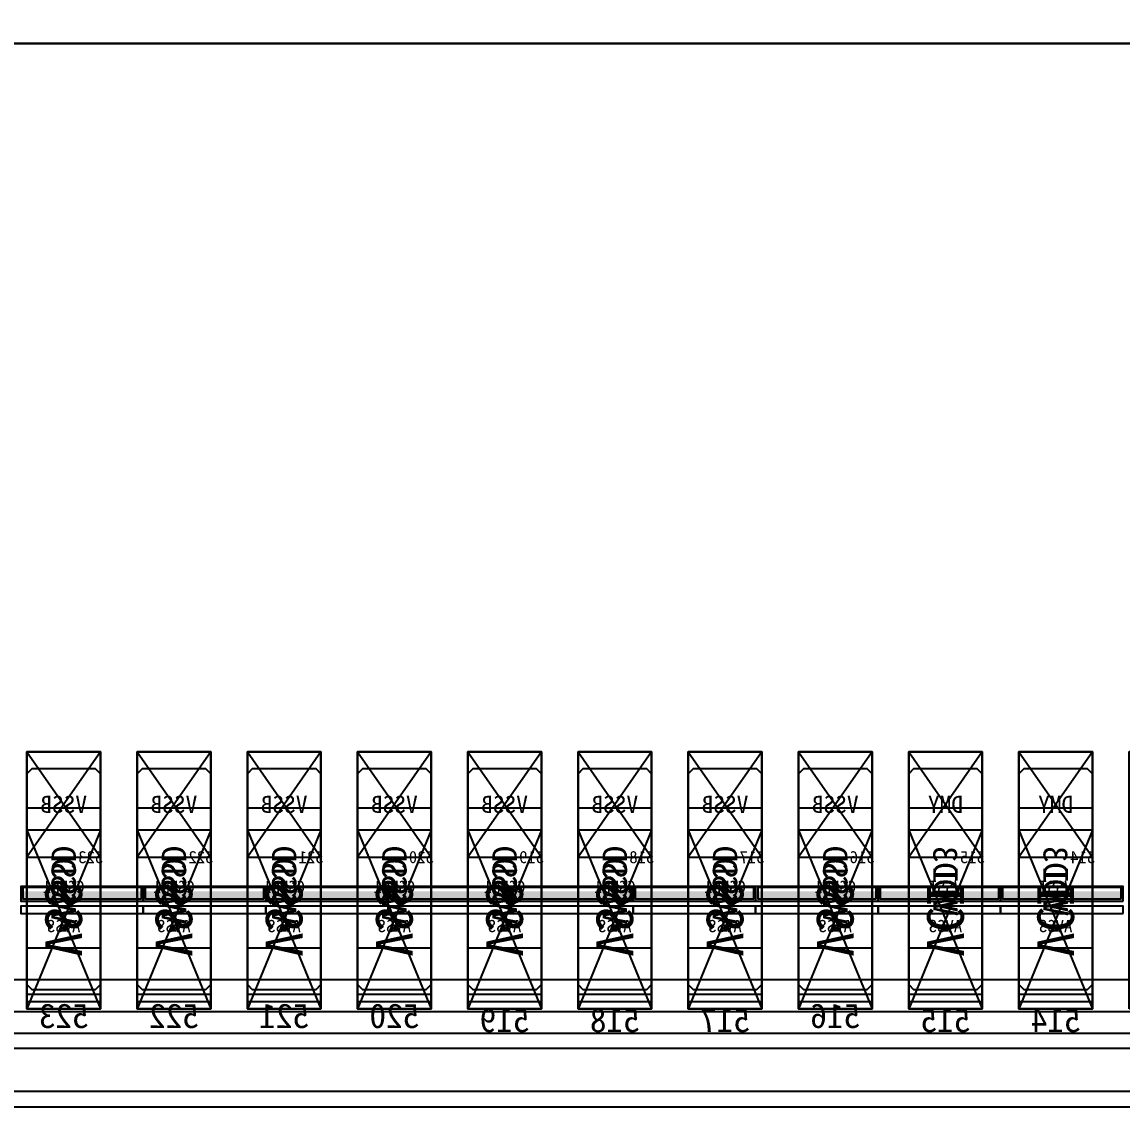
# Model space of a CAD drawing. Header units: millimetres. Extents: x 427 to 2444, y 137 to 817.
# Drawn here: x 1125.7973 to 1126.2464, y 300.7749 to 301.2176 of the extents above; entities that cross this region are included whole.
import ezdxf
from ezdxf.enums import TextEntityAlignment as Align

# ---------------------------------------------------------------- set-up
doc = ezdxf.new("R2010")
doc.units = ezdxf.units.MM
for name, color, linetype in [('L0', 211, 'Continuous'), ('L102', 91, 'Continuous'), ('L114', 213, 'Continuous'), ('L240', 60, 'Continuous'), ('L241', 200, 'Continuous'), ('L242', 51, 'Continuous'), ('L245', 53, 'Continuous'), ('L246', 93, 'Continuous'), ('L59', 140, 'Continuous'), ('L63', 4, 'Continuous'), ('L98', 150, 'Continuous')]:
    doc.layers.add(name, color=color, linetype=linetype)
doc.styles.add('txt', font='simhei.ttf')

# ---------------------------------------------------------------- blocks, each defined once
blk = doc.blocks.new('HX8394_F_PAD')
at = {"layer": 'L0'}
blk.add_lwpolyline([(-13.86, -0.4025), (-13.86, 0.4025), (13.86, 0.4025), (13.86, -0.4025), (-13.86, -0.4025)], close=True, dxfattribs=at)
at = {"layer": 'L241'}
blk.add_lwpolyline([(-13.9, -0.435), (-13.9, 0.435), (13.9, 0.435), (13.9, -0.435), (-13.9, -0.435)], close=True, dxfattribs=at)
at = {"layer": 'L242'}
for points in [[(9.4145, -0.3935), (9.4125, -0.3915), (9.4125, -0.3055), (9.4145, -0.3035), (9.4405, -0.3035), (9.4425, -0.3055), (9.4425, -0.3915), (9.4405, -0.3935), (9.4145, -0.3935)], [(9.4595, -0.3935), (9.4575, -0.3915), (9.4575, -0.3055), (9.4595, -0.3035), (9.4855, -0.3035), (9.4875, -0.3055), (9.4875, -0.3915), (9.4855, -0.3935), (9.4595, -0.3935)], [(9.5045, -0.3935), (9.5025, -0.3915), (9.5025, -0.3055), (9.5045, -0.3035), (9.5305, -0.3035), (9.5325, -0.3055), (9.5325, -0.3915), (9.5305, -0.3935), (9.5045, -0.3935)], [(9.5495, -0.3935), (9.5475, -0.3915), (9.5475, -0.3055), (9.5495, -0.3035), (9.5755, -0.3035), (9.5775, -0.3055), (9.5775, -0.3915), (9.5755, -0.3935), (9.5495, -0.3935)], [(9.5945, -0.3935), (9.5925, -0.3915), (9.5925, -0.3055), (9.5945, -0.3035), (9.6205, -0.3035), (9.6225, -0.3055), (9.6225, -0.3915), (9.6205, -0.3935), (9.5945, -0.3935)], [(9.6395, -0.3935), (9.6375, -0.3915), (9.6375, -0.3055), (9.6395, -0.3035), (9.6655, -0.3035), (9.6675, -0.3055), (9.6675, -0.3915), (9.6655, -0.3935), (9.6395, -0.3935)], [(9.6845, -0.3935), (9.6825, -0.3915), (9.6825, -0.3055), (9.6845, -0.3035), (9.7105, -0.3035), (9.7125, -0.3055), (9.7125, -0.3915), (9.7105, -0.3935), (9.6845, -0.3935)], [(9.7295, -0.3935), (9.7275, -0.3915), (9.7275, -0.3055), (9.7295, -0.3035), (9.7555, -0.3035), (9.7575, -0.3055), (9.7575, -0.3915), (9.7555, -0.3935), (9.7295, -0.3935)], [(9.7745, -0.3935), (9.7725, -0.3915), (9.7725, -0.3055), (9.7745, -0.3035), (9.8005, -0.3035), (9.8025, -0.3055), (9.8025, -0.3915), (9.8005, -0.3935), (9.7745, -0.3935)], [(9.8195, -0.3935), (9.8175, -0.3915), (9.8175, -0.3055), (9.8195, -0.3035), (9.8455, -0.3035), (9.8475, -0.3055), (9.8475, -0.3915), (9.8455, -0.3935), (9.8195, -0.3935)]]:
    blk.add_lwpolyline(points, close=True, dxfattribs=at)
at = {"layer": 'L240', "style": 'txt'}
for s, p in [('VDD3', (9.4275, -0.3485)), ('VDD3', (9.4725, -0.3485)), ('VSSD', (9.5175, -0.3485)), ('VSSD', (9.5625, -0.3485)), ('VSSD', (9.6075, -0.3485)), ('VSSD', (9.6525, -0.3485)), ('VSSD', (9.6975, -0.3485)), ('VSSD', (9.7425, -0.3485)), ('VSSD', (9.7875, -0.3485)), ('VSSD', (9.8325, -0.3485))]:
    blk.add_text(s, height=0.01, rotation=90, dxfattribs=at).set_placement(p, align=Align.MIDDLE_CENTER)
blk = doc.blocks.new('NTBUMP_73X30')
at = {"color": 5, "linetype": 'Continuous'}
blk.add_lwpolyline([(-0.015, 0.04), (0.015, -0.033), (0.015, 0.04), (-0.015, -0.033)], dxfattribs=at)
at = {"layer": 'L242', "color": 5}
blk.add_lwpolyline([(-0.015, -0.033), (-0.015, 0.04), (0.015, 0.04), (0.015, -0.033), (-0.015, -0.033)], close=True, dxfattribs=at)
blk = doc.blocks.new('ILI9881C_AA_NTBUMP_PM_875UM')
at = {"layer": 'L241'}
blk.add_lwpolyline([(-13.92, -0.4375), (-13.92, 0.4375), (13.92, 0.4375), (13.92, -0.4375), (-13.92, -0.4375)], close=True, dxfattribs=at)
for p in [(9.4275, -0.3645), (9.4725, -0.3645), (9.5175, -0.3645), (9.5625, -0.3645), (9.6075, -0.3645), (9.6525, -0.3645), (9.6975, -0.3645), (9.7425, -0.3645), (9.7875, -0.3645), (9.8325, -0.3645)]:
    blk.add_blockref('NTBUMP_73X30', p)
at = {"layer": 'L246', "style": 'txt'}
for s, p in [('VCI', (9.4275, -0.361)), ('VCI', (9.4725, -0.361)), ('VSS', (9.5175, -0.361)), ('VSS', (9.5625, -0.361)), ('VSS', (9.6075, -0.361)), ('VSS', (9.6525, -0.361)), ('VSS', (9.6975, -0.361)), ('VSS', (9.7425, -0.361)), ('VSS', (9.7875, -0.361)), ('VSS', (9.8325, -0.361))]:
    blk.add_text(s, height=0.015, rotation=90, dxfattribs=at).set_placement(p, align=Align.MIDDLE_CENTER)
for s, p in [('514', (9.4275, -0.401945)), ('515', (9.4725, -0.401945)), ('516', (9.5175, -0.400279)), ('517', (9.5625, -0.401945)), ('518', (9.6075, -0.401945)), ('519', (9.6525, -0.401945)), ('520', (9.6975, -0.400279)), ('521', (9.7425, -0.400279)), ('522', (9.7875, -0.400279)), ('523', (9.8325, -0.400279))]:
    blk.add_text(s, height=0.01, dxfattribs=at).set_placement(p, align=Align.MIDDLE_CENTER)
blk = doc.blocks.new('INPUT_BUMP')
at = {"layer": 'L102'}
for points in [[(0.014, 0.04), (0.014, 0.041), (0.015, 0.041), (0.015, 0.04), (0.014, 0.04)], [(0.015, 0.04), (0.015, 0.041), (0.016, 0.041), (0.016, 0.04), (0.015, 0.04)], [(0.014, 0.039), (0.014, 0.04), (0.015, 0.04), (0.015, 0.039), (0.014, 0.039)], [(0.015, 0.039), (0.015, 0.04), (0.016, 0.04), (0.016, 0.039), (0.015, 0.039)]]:
    blk.add_lwpolyline(points, close=True, dxfattribs=at)
at = {"layer": 'L242'}
blk.add_lwpolyline([(0, 0.01), (0, 0.08), (0.03, 0.08), (0.03, 0.01), (0, 0.01)], close=True, dxfattribs=at)
blk = doc.blocks.new('JD9365Z_PAD_20170829_Y880')
at = {"layer": 'L241'}
blk.add_lwpolyline([(-13.95, -0.41), (-13.95, 0.41), (13.95, 0.41), (13.95, -0.41), (-13.95, -0.41)], close=True, dxfattribs=at)
at = {"row_count": 1, "column_count": 554, "row_spacing": 0.08, "column_spacing": 0.045}
blk.add_blockref('INPUT_BUMP', (-12.4575, -0.401), dxfattribs=at)
at = {"layer": 'L240', "style": 'txt'}
for p in [(9.4275, -0.360167), (9.4725, -0.360167), (9.5175, -0.360167), (9.5625, -0.360167), (9.6075, -0.360167), (9.6525, -0.360167), (9.6975, -0.360167), (9.7425, -0.360167), (9.7875, -0.360167), (9.8325, -0.360167)]:
    blk.add_text('AVSS', height=0.005, dxfattribs=at).set_placement(p, align=Align.MIDDLE_CENTER)
blk = doc.blocks.new('NV3052C3P_BUMP_ORI_20190911')
at = {"layer": 'L241'}
blk.add_lwpolyline([(-13.8, -0.398), (-13.8, 0.398), (13.8, 0.398), (13.8, -0.398), (-13.8, -0.398)], close=True, dxfattribs=at)
at = {"layer": 'L242'}
for points in [[(9.4125, -0.385), (9.4125, -0.337), (9.4425, -0.337), (9.4425, -0.385), (9.4125, -0.385)], [(9.4575, -0.385), (9.4575, -0.337), (9.4875, -0.337), (9.4875, -0.385), (9.4575, -0.385)], [(9.5025, -0.385), (9.5025, -0.337), (9.5325, -0.337), (9.5325, -0.385), (9.5025, -0.385)], [(9.5475, -0.385), (9.5475, -0.337), (9.5775, -0.337), (9.5775, -0.385), (9.5475, -0.385)], [(9.5925, -0.385), (9.5925, -0.337), (9.6225, -0.337), (9.6225, -0.385), (9.5925, -0.385)], [(9.6375, -0.385), (9.6375, -0.337), (9.6675, -0.337), (9.6675, -0.385), (9.6375, -0.385)], [(9.6825, -0.385), (9.6825, -0.337), (9.7125, -0.337), (9.7125, -0.385), (9.6825, -0.385)], [(9.7275, -0.385), (9.7275, -0.337), (9.7575, -0.337), (9.7575, -0.385), (9.7275, -0.385)], [(9.7725, -0.385), (9.7725, -0.337), (9.8025, -0.337), (9.8025, -0.385), (9.7725, -0.385)], [(9.8175, -0.385), (9.8175, -0.337), (9.8475, -0.337), (9.8475, -0.385), (9.8175, -0.385)]]:
    blk.add_lwpolyline(points, close=True, dxfattribs=at)
at = {"layer": 'L245', "style": 'txt'}
for s, p in [('VSSI', (9.427473, -0.360167)), ('VSSI', (9.472473, -0.360167)), ('CGND1', (9.517473, -0.360167)), ('CGND1', (9.562473, -0.360167)), ('CGND1', (9.607473, -0.360167)), ('CGND1', (9.652473, -0.360167)), ('CGND1', (9.697473, -0.360167)), ('CGND1', (9.742473, -0.360167)), ('CGND1', (9.787473, -0.360167)), ('CGND1', (9.832473, -0.360167))]:
    blk.add_text(s, height=0.005, dxfattribs=at).set_placement(p, align=Align.MIDDLE_CENTER)
blk = doc.blocks.new('BUMP_30_76')
at = {"layer": 'L242'}
blk.add_lwpolyline([(-0.015, -0.0195), (-0.015, 0.0565), (0.015, 0.0565), (0.015, -0.0195), (-0.015, -0.0195)], close=True, dxfattribs=at)
blk = doc.blocks.new('FL11283_A_OTHER')
at = {"layer": 'L102'}
blk.add_lwpolyline([(0, 0), (0, 0.41), (13.86, 0.41), (13.86, 0), (0, 0)], close=True, dxfattribs=at)
at = {"layer": 'L241'}
blk.add_lwpolyline([(-13.86, -0.41), (-13.86, 0.41), (13.86, 0.41), (13.86, 0.404), (-13.854, 0.404), (-13.854, -0.404), (13.854, -0.404), (13.854, 0.404), (13.86, 0.404), (13.86, -0.41), (-13.86, -0.41)], close=True, dxfattribs=at)
at = {"layer": 'L59'}
for points in [[(-13.86, -0.41), (-13.86, 0.41), (13.86, 0.41), (13.86, -0.41), (-13.86, -0.41)], [(0, -0.41), (0, 0), (13.86, 0), (13.86, -0.41), (0, -0.41)]]:
    blk.add_lwpolyline(points, close=True, dxfattribs=at)
for p in [(9.4275, -0.3685), (9.4725, -0.3685), (9.5175, -0.3685), (9.5625, -0.3685), (9.6075, -0.3685), (9.6525, -0.3685), (9.6975, -0.3685), (9.7425, -0.3685), (9.7875, -0.3685), (9.8325, -0.3685)]:
    blk.add_blockref('BUMP_30_76', p)
at = {"layer": 'L102', "style": 'txt'}
for s, p in [('VCI', (9.4275, -0.346)), ('VCI', (9.4725, -0.346)), ('VSSD', (9.5175, -0.346)), ('VSSD', (9.5625, -0.346)), ('VSSD', (9.6075, -0.346)), ('VSSD', (9.6525, -0.346)), ('VSSD', (9.6975, -0.346)), ('VSSD', (9.7425, -0.346)), ('VSSD', (9.7875, -0.346)), ('VSSD', (9.8325, -0.346))]:
    blk.add_text(s, height=0.01, rotation=90, dxfattribs=at).set_placement(p, align=Align.MIDDLE_CENTER)
blk = doc.blocks.new('GC9702_ANALOG_PAD_BUMP')
at = {"color": 5, "linetype": 'Continuous'}
blk.add_lwpolyline([(-0.015, 0.0215), (0.015, -0.0215), (0.015, 0.0215), (-0.015, -0.0215)], dxfattribs=at)
at = {"layer": 'L242', "color": 5}
blk.add_lwpolyline([(-0.015, -0.0215), (-0.015, 0.0215), (0.015, 0.0215), (0.015, -0.0215), (-0.015, -0.0215)], close=True, dxfattribs=at)
blk = doc.blocks.new('GC9702_BUMP_NOCOMPENSATION')
at = {"layer": 'L114', "const_width": 0.004}
for points in [[(9.4, -0.378), (9.45, -0.378)], [(9.4, -0.378), (9.45, -0.378)], [(9.4, -0.378), (9.45, -0.378)], [(9.4, -0.378), (9.45, -0.378)], [(9.45, -0.378), (9.5, -0.378)], [(9.45, -0.378), (9.5, -0.378)], [(9.45, -0.378), (9.5, -0.378)], [(9.45, -0.378), (9.5, -0.378)], [(9.5, -0.378), (9.55, -0.378)], [(9.5, -0.378), (9.55, -0.378)], [(9.5, -0.378), (9.55, -0.378)], [(9.5, -0.378), (9.55, -0.378)], [(9.55, -0.378), (9.6, -0.378)], [(9.55, -0.378), (9.6, -0.378)], [(9.55, -0.378), (9.6, -0.378)], [(9.55, -0.378), (9.6, -0.378)], [(9.6, -0.378), (9.65, -0.378)], [(9.6, -0.378), (9.65, -0.378)], [(9.6, -0.378), (9.65, -0.378)], [(9.6, -0.378), (9.65, -0.378)], [(9.65, -0.378), (9.7, -0.378)], [(9.65, -0.378), (9.7, -0.378)], [(9.65, -0.378), (9.7, -0.378)], [(9.65, -0.378), (9.7, -0.378)], [(9.7, -0.378), (9.75, -0.378)], [(9.7, -0.378), (9.75, -0.378)], [(9.7, -0.378), (9.75, -0.378)], [(9.7, -0.378), (9.75, -0.378)], [(9.75, -0.378), (9.8, -0.378)], [(9.75, -0.378), (9.8, -0.378)], [(9.75, -0.378), (9.8, -0.378)], [(9.75, -0.378), (9.8, -0.378)], [(9.8, -0.378), (9.85, -0.378)], [(9.8, -0.378), (9.85, -0.378)], [(9.8, -0.378), (9.85, -0.378)], [(9.8, -0.378), (9.85, -0.378)]]:
    blk.add_lwpolyline(points, dxfattribs=at)
at = {"layer": 'L114'}
for points in [[(9.4, -0.38), (9.4, -0.374), (9.45, -0.374), (9.45, -0.38), (9.4, -0.38)], [(9.4, -0.38), (9.4, -0.374), (9.45, -0.374), (9.45, -0.38), (9.4, -0.38)], [(9.40074, -0.379), (9.40074, -0.37443), (9.44918, -0.37443), (9.44918, -0.379), (9.40074, -0.379)], [(9.40074, -0.379), (9.40074, -0.37443), (9.44918, -0.37443), (9.44918, -0.379), (9.40074, -0.379)], [(9.45, -0.38), (9.45, -0.374), (9.5, -0.374), (9.5, -0.38), (9.45, -0.38)], [(9.45, -0.38), (9.45, -0.374), (9.5, -0.374), (9.5, -0.38), (9.45, -0.38)], [(9.45074, -0.379), (9.45074, -0.37443), (9.49918, -0.37443), (9.49918, -0.379), (9.45074, -0.379)], [(9.45074, -0.379), (9.45074, -0.37443), (9.49918, -0.37443), (9.49918, -0.379), (9.45074, -0.379)], [(9.5, -0.38), (9.5, -0.374), (9.55, -0.374), (9.55, -0.38), (9.5, -0.38)], [(9.5, -0.38), (9.5, -0.374), (9.55, -0.374), (9.55, -0.38), (9.5, -0.38)], [(9.50074, -0.379), (9.50074, -0.37443), (9.54918, -0.37443), (9.54918, -0.379), (9.50074, -0.379)], [(9.50074, -0.379), (9.50074, -0.37443), (9.54918, -0.37443), (9.54918, -0.379), (9.50074, -0.379)], [(9.55, -0.38), (9.55, -0.374), (9.6, -0.374), (9.6, -0.38), (9.55, -0.38)], [(9.55, -0.38), (9.55, -0.374), (9.6, -0.374), (9.6, -0.38), (9.55, -0.38)], [(9.55074, -0.379), (9.55074, -0.37443), (9.59918, -0.37443), (9.59918, -0.379), (9.55074, -0.379)], [(9.55074, -0.379), (9.55074, -0.37443), (9.59918, -0.37443), (9.59918, -0.379), (9.55074, -0.379)], [(9.6, -0.38), (9.6, -0.374), (9.65, -0.374), (9.65, -0.38), (9.6, -0.38)], [(9.6, -0.38), (9.6, -0.374), (9.65, -0.374), (9.65, -0.38), (9.6, -0.38)], [(9.60074, -0.379), (9.60074, -0.37443), (9.64918, -0.37443), (9.64918, -0.379), (9.60074, -0.379)], [(9.60074, -0.379), (9.60074, -0.37443), (9.64918, -0.37443), (9.64918, -0.379), (9.60074, -0.379)], [(9.65, -0.38), (9.65, -0.374), (9.7, -0.374), (9.7, -0.38), (9.65, -0.38)], [(9.65, -0.38), (9.65, -0.374), (9.7, -0.374), (9.7, -0.38), (9.65, -0.38)], [(9.65074, -0.379), (9.65074, -0.37443), (9.69918, -0.37443), (9.69918, -0.379), (9.65074, -0.379)], [(9.65074, -0.379), (9.65074, -0.37443), (9.69918, -0.37443), (9.69918, -0.379), (9.65074, -0.379)], [(9.7, -0.38), (9.7, -0.374), (9.75, -0.374), (9.75, -0.38), (9.7, -0.38)], [(9.7, -0.38), (9.7, -0.374), (9.75, -0.374), (9.75, -0.38), (9.7, -0.38)], [(9.70074, -0.379), (9.70074, -0.37443), (9.74918, -0.37443), (9.74918, -0.379), (9.70074, -0.379)], [(9.70074, -0.379), (9.70074, -0.37443), (9.74918, -0.37443), (9.74918, -0.379), (9.70074, -0.379)], [(9.75, -0.38), (9.75, -0.374), (9.8, -0.374), (9.8, -0.38), (9.75, -0.38)], [(9.75, -0.38), (9.75, -0.374), (9.8, -0.374), (9.8, -0.38), (9.75, -0.38)], [(9.75074, -0.379), (9.75074, -0.37443), (9.79918, -0.37443), (9.79918, -0.379), (9.75074, -0.379)], [(9.75074, -0.379), (9.75074, -0.37443), (9.79918, -0.37443), (9.79918, -0.379), (9.75074, -0.379)], [(9.8, -0.38), (9.8, -0.374), (9.85, -0.374), (9.85, -0.38), (9.8, -0.38)], [(9.8, -0.38), (9.8, -0.374), (9.85, -0.374), (9.85, -0.38), (9.8, -0.38)], [(9.80074, -0.379), (9.80074, -0.37443), (9.84918, -0.37443), (9.84918, -0.379), (9.80074, -0.379)], [(9.80074, -0.379), (9.80074, -0.37443), (9.84918, -0.37443), (9.84918, -0.379), (9.80074, -0.379)]]:
    blk.add_lwpolyline(points, close=True, dxfattribs=at)
at = {"layer": 'L241'}
for points in [[(9.4, -0.385), (9.4, -0.382), (9.45, -0.382), (9.45, -0.385), (9.4, -0.385)], [(9.4, -0.385), (9.4, -0.382), (9.45, -0.382), (9.45, -0.385), (9.4, -0.385)], [(9.45, -0.385), (9.45, -0.382), (9.5, -0.382), (9.5, -0.385), (9.45, -0.385)], [(9.45, -0.385), (9.45, -0.382), (9.5, -0.382), (9.5, -0.385), (9.45, -0.385)], [(9.5, -0.385), (9.5, -0.382), (9.55, -0.382), (9.55, -0.385), (9.5, -0.385)], [(9.5, -0.385), (9.5, -0.382), (9.55, -0.382), (9.55, -0.385), (9.5, -0.385)], [(9.55, -0.385), (9.55, -0.382), (9.6, -0.382), (9.6, -0.385), (9.55, -0.385)], [(9.55, -0.385), (9.55, -0.382), (9.6, -0.382), (9.6, -0.385), (9.55, -0.385)], [(9.6, -0.385), (9.6, -0.382), (9.65, -0.382), (9.65, -0.385), (9.6, -0.385)], [(9.6, -0.385), (9.6, -0.382), (9.65, -0.382), (9.65, -0.385), (9.6, -0.385)], [(9.65, -0.385), (9.65, -0.382), (9.7, -0.382), (9.7, -0.385), (9.65, -0.385)], [(9.65, -0.385), (9.65, -0.382), (9.7, -0.382), (9.7, -0.385), (9.65, -0.385)], [(9.7, -0.385), (9.7, -0.382), (9.75, -0.382), (9.75, -0.385), (9.7, -0.385)], [(9.7, -0.385), (9.7, -0.382), (9.75, -0.382), (9.75, -0.385), (9.7, -0.385)], [(9.75, -0.385), (9.75, -0.382), (9.8, -0.382), (9.8, -0.385), (9.75, -0.385)], [(9.75, -0.385), (9.75, -0.382), (9.8, -0.382), (9.8, -0.385), (9.75, -0.385)], [(9.8, -0.385), (9.8, -0.382), (9.85, -0.382), (9.85, -0.385), (9.8, -0.385)], [(9.8, -0.385), (9.8, -0.382), (9.85, -0.382), (9.85, -0.385), (9.8, -0.385)]]:
    blk.add_lwpolyline(points, close=True, dxfattribs=at)
at = {"row_count": 1, "column_count": 554, "row_spacing": 0.043, "column_spacing": 0.045}
blk.add_blockref('GC9702_ANALOG_PAD_BUMP', (-12.4425, -0.3405), dxfattribs=at)
at = {"layer": 'L114', "style": 'txt'}
for s, p in [('514', (9.4165, -0.362)), ('515', (9.4615, -0.362)), ('516', (9.5065, -0.362)), ('517', (9.5515, -0.362)), ('518', (9.5965, -0.362)), ('519', (9.6415, -0.362)), ('520', (9.6865, -0.362)), ('521', (9.7315, -0.362)), ('522', (9.7765, -0.362)), ('523', (9.8215, -0.362))]:
    blk.add_text(s, height=0.005, dxfattribs=at).set_placement(p, align=Align.MIDDLE_CENTER)
at = {"layer": 'L98', "style": 'txt'}
for s, p in [('DMY', (9.4275, -0.3405)), ('DMY', (9.4725, -0.3405)), ('VSSB', (9.5175, -0.3405)), ('VSSB', (9.5625, -0.3405)), ('VSSB', (9.6075, -0.3405)), ('VSSB', (9.6525, -0.3405)), ('VSSB', (9.6975, -0.3405)), ('VSSB', (9.7425, -0.3405)), ('VSSB', (9.7875, -0.3405)), ('VSSB', (9.8325, -0.3405))]:
    blk.add_text(s, height=0.007, dxfattribs=at).set_placement(p, align=Align.MIDDLE_CENTER)
blk = doc.blocks.new('IC_GDS_ALL')
for name, p in [('ILI9881C_AA_NTBUMP_PM_875UM', (0, 0)), ('HX8394_F_PAD', (0, 0.004)), ('GC9702_BUMP_NOCOMPENSATION', (0, 0.0265)), ('NV3052C3P_BUMP_ORI_20190911', (0, 0.0125)), ('JD9365Z_PAD_20170829_Y880', (0, -0.0035)), ('FL11283_A_OTHER', (0, -0.0035))]:
    blk.add_blockref(name, p)
blk = doc.blocks.new('INPUT_PAD')
at = {"layer": 'L63'}
blk.add_lwpolyline([(0.01, -0.043), (0.01, 0.062), (0.04, 0.062), (0.04, -0.043), (0.01, -0.043)], close=True, dxfattribs=at)
blk = doc.blocks.new('IC_PAD_ALL')
at = {"row_count": 1, "column_count": 554, "row_spacing": 0.109, "column_spacing": 0.045}
blk.add_blockref('INPUT_PAD', (1.18, 0), dxfattribs=at)
blk = doc.blocks.new('IC_ALL')
at = {"yscale": -1, "rotation": 180}
blk.add_blockref('IC_GDS_ALL', (14, 0.4375), dxfattribs=at)
blk.add_blockref('IC_PAD_ALL', (0.3525, 0.083))
blk = doc.blocks.new('IC_FPC_OLB_ALL')
blk.add_blockref('IC_ALL', (1.188, 1.0245))

msp = doc.modelspace()

# ---------------------------------------------------------------- block references
msp.add_blockref('IC_FPC_OLB_ALL', (1120.45883, 299.75037))

doc.saveas('drawing.dxf')
